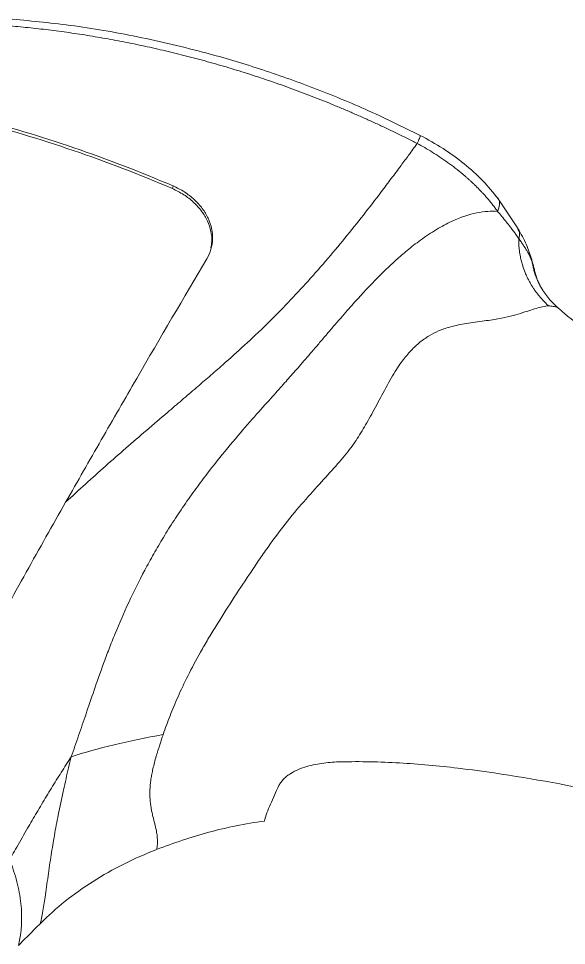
# Model space of a CAD drawing. Header units: inches. Extents: x 1424 to 4050, y 1126 to 1517.
# Drawn here: x 2233.23 to 2257.82, y 1243.36 to 1284.98 of the extents above; entities that cross this region are included whole.
import ezdxf

# ---------------------------------------------------------------- set-up
doc = ezdxf.new("R2010")
doc.units = ezdxf.units.IN
doc.header["$LTSCALE"] = 15

msp = doc.modelspace()

# ---------------------------------------------------------------- linework, layer by layer
at = {"color": 7, "linetype": 'Continuous', "lineweight": 15}
for p, q in [((2240.163, 1277.463), (2240.134, 1277.345)), ((2255.656, 1275.533), (2254.732, 1276.923)), ((2256.435, 1273.462), (2256.241, 1274.246)), ((2256.241, 1274.216), (2256.256, 1274.16)), ((2256.757, 1272.787), (2256.679, 1272.912)), ((2257.418, 1271.999), (2257.44, 1271.984))]:
    msp.add_line(p, q, dxfattribs=at)
at = {"color": 8, "linetype": 'Continuous', "lineweight": 15}
msp.add_line((2256.256, 1274.16), (2256.284, 1274.057), dxfattribs=at)
at = {"color": 7, "linetype": 'Continuous', "lineweight": 15}
for points, knots in [([(2232.407, 1284.685), (2232.558, 1284.673), (2232.861, 1284.649), (2233.318, 1284.607), (2233.775, 1284.561), (2234.234, 1284.51), (2234.694, 1284.454), (2235.156, 1284.394), (2235.619, 1284.329), (2236.083, 1284.259), (2236.548, 1284.185), (2237.014, 1284.105), (2237.481, 1284.021), (2237.949, 1283.932), (2238.418, 1283.838), (2238.888, 1283.74), (2239.358, 1283.636), (2239.829, 1283.527), (2240.301, 1283.413), (2240.772, 1283.295), (2241.245, 1283.171), (2241.718, 1283.042), (2242.191, 1282.908), (2242.664, 1282.769), (2243.137, 1282.625), (2243.611, 1282.475), (2244.084, 1282.321), (2244.557, 1282.161), (2245.03, 1281.996), (2245.503, 1281.825), (2245.975, 1281.65), (2246.447, 1281.469), (2246.919, 1281.283), (2247.39, 1281.092), (2247.86, 1280.895), (2248.33, 1280.693), (2248.798, 1280.486), (2249.266, 1280.274), (2249.732, 1280.056), (2250.198, 1279.832), (2250.662, 1279.604), (2250.97, 1279.448), (2251.124, 1279.37)], [0, 0, 0, 0, 0.023664, 0.047398, 0.071202, 0.095076, 0.119019, 0.143032, 0.167114, 0.191264, 0.215484, 0.239771, 0.264126, 0.288549, 0.31304, 0.337598, 0.362225, 0.386919, 0.411681, 0.43651, 0.461407, 0.486372, 0.511405, 0.536506, 0.561674, 0.586911, 0.612216, 0.63759, 0.663032, 0.688543, 0.714122, 0.739771, 0.765489, 0.791276, 0.817132, 0.843055, 0.869047, 0.895105, 0.92123, 0.947421, 0.973678, 1, 1, 1, 1]), ([(2251.26, 1279.732), (2250.44, 1280.133), (2248.825, 1280.924), (2246.357, 1281.927), (2243.92, 1282.783), (2241.267, 1283.562), (2238.421, 1284.22), (2235.448, 1284.723), (2233.521, 1284.896), (2232.6, 1284.979)], [0, 0, 0, 0, 0.139488, 0.275073, 0.406713, 0.534419, 0.698584, 0.8558, 1, 1, 1, 1]), ([(2231.24, 1280.514), (2232.726, 1280.135), (2234.218, 1279.689), (2237.2, 1278.669), (2238.686, 1278.097), (2240.163, 1277.463)], [0, 0, 0, 0, 0.5, 0.5, 1, 1, 1, 1]), ([(2254.753, 1276.894), (2254.532, 1277.167), (2254.092, 1277.71), (2253.247, 1278.467), (2252.305, 1279.16), (2251.608, 1279.542), (2251.26, 1279.732)], [0, 0, 0, 0, 0.251766, 0.502372, 0.751764, 1, 1, 1, 1]), ([(2251.124, 1279.37), (2250.996, 1279.195), (2250.756, 1278.867), (2250.368, 1278.34), (2249.959, 1277.791), (2249.138, 1276.701), (2247.899, 1275.112), (2246.443, 1273.414), (2245.244, 1272.129), (2244.334, 1271.21), (2243.396, 1270.323), (2242.527, 1269.547), (2241.797, 1268.912), (2241.183, 1268.382), (2240.56, 1267.848), (2239.816, 1267.212), (2238.977, 1266.495), (2238.048, 1265.692), (2237.131, 1264.887), (2236.23, 1264.081), (2235.638, 1263.534), (2235.344, 1263.262)], [0, 0, 0, 0, 0.0313982, 0.059022, 0.0942293, 0.1295162, 0.2531586, 0.376753, 0.4357211, 0.4895375, 0.5487321, 0.6053985, 0.6408446, 0.673316, 0.709533, 0.7455436, 0.7975949, 0.8490662, 0.8999579, 0.950274, 1, 1, 1, 1]), ([(2254.735, 1276.319), (2254.7, 1276.367), (2254.631, 1276.463), (2254.524, 1276.603), (2254.416, 1276.739), (2254.307, 1276.87), (2254.197, 1276.996), (2254.088, 1277.117), (2253.98, 1277.233), (2253.872, 1277.345), (2253.766, 1277.451), (2253.661, 1277.553), (2253.558, 1277.65), (2253.458, 1277.742), (2253.36, 1277.83), (2253.265, 1277.913), (2253.093, 1278.06), (2252.839, 1278.265), (2252.496, 1278.521), (2252.152, 1278.76), (2251.807, 1278.98), (2251.466, 1279.184), (2251.236, 1279.308), (2251.124, 1279.37)], [0, 0, 0, 0, 0.041565, 0.082042, 0.121408, 0.159645, 0.196736, 0.232666, 0.267423, 0.300997, 0.333377, 0.364559, 0.394535, 0.423302, 0.450857, 0.477198, 0.502324, 0.591823, 0.678816, 0.763199, 0.844893, 0.92384, 1, 1, 1, 1]), ([(2240.134, 1277.345), (2240.309, 1277.259), (2240.658, 1277.088), (2241.1, 1276.735), (2241.461, 1276.333), (2241.727, 1275.891), (2241.876, 1275.427), (2241.925, 1275.018), (2241.878, 1274.777), (2241.86, 1274.686)], [0, 0, 0, 0, 0.152085, 0.303554, 0.454628, 0.605404, 0.756292, 0.907552, 1, 1, 1, 1]), ([(2240.163, 1277.463), (2240.344, 1277.385), (2240.514, 1277.295), (2240.833, 1277.089), (2240.983, 1276.973), (2241.253, 1276.724), (2241.373, 1276.592), (2241.584, 1276.31), (2241.673, 1276.161), (2241.813, 1275.859), (2241.864, 1275.704), (2241.93, 1275.389), (2241.943, 1275.232), (2241.934, 1274.923), (2241.91, 1274.77), (2241.826, 1274.474), (2241.766, 1274.332), (2241.686, 1274.198)], [0, 0, 0, 0, 0.125, 0.125, 0.25, 0.25, 0.375, 0.375, 0.5, 0.5, 0.625, 0.625, 0.75, 0.75, 0.875, 0.875, 1, 1, 1, 1]), ([(2254.736, 1276.319), (2254.448, 1276.34), (2254.14, 1276.323), (2253.459, 1276.186), (2253.087, 1276.067), (2252.562, 1275.822), (2252.453, 1275.768), (2252.225, 1275.647), (2252.107, 1275.58), (2251.746, 1275.362), (2251.499, 1275.196), (2251.056, 1274.875), (2250.859, 1274.719), (2250.499, 1274.421), (2250.335, 1274.279), (2250.03, 1274.004), (2249.888, 1273.872), (2249.604, 1273.599), (2249.46, 1273.457), (2249.163, 1273.156), (2249.01, 1272.997), (2248.776, 1272.748), (2248.697, 1272.664), (2248.539, 1272.491), (2248.458, 1272.403), (2248.211, 1272.128), (2248.037, 1271.932), (2247.744, 1271.596), (2247.641, 1271.476), (2247.427, 1271.227), (2247.315, 1271.096), (2247.091, 1270.833), (2246.978, 1270.7), (2246.758, 1270.442), (2246.652, 1270.318), (2246.345, 1269.959), (2246.155, 1269.738), (2245.885, 1269.427), (2245.798, 1269.327), (2245.63, 1269.135), (2245.549, 1269.043), (2245.314, 1268.777), (2245.162, 1268.607), (2244.805, 1268.208), (2244.602, 1267.982), (2244.145, 1267.472), (2243.892, 1267.188), (2243.341, 1266.559), (2243.043, 1266.213), (2242.424, 1265.471), (2242.107, 1265.079), (2241.605, 1264.426), (2241.432, 1264.196), (2241.079, 1263.716), (2240.9, 1263.466), (2240.548, 1262.959), (2240.375, 1262.702), (2240.043, 1262.189), (2239.884, 1261.935), (2239.581, 1261.435), (2239.436, 1261.188), (2239.157, 1260.697), (2239.023, 1260.452), (2238.636, 1259.722), (2238.398, 1259.241), (2237.958, 1258.294), (2237.757, 1257.83), (2237.474, 1257.138), (2237.382, 1256.906), (2237.207, 1256.452), (2237.125, 1256.232), (2236.89, 1255.593), (2236.751, 1255.196), (2236.492, 1254.446), (2236.373, 1254.094), (2236.145, 1253.423), (2236.037, 1253.103), (2235.818, 1252.466), (2235.708, 1252.15), (2235.594, 1251.837)], [0, 0, 0, 0, 0.0625, 0.0625, 0.125, 0.125, 0.140625, 0.140625, 0.15625, 0.15625, 0.1875, 0.1875, 0.21875, 0.21875, 0.25, 0.25, 0.28125, 0.28125, 0.3125, 0.3125, 0.34375, 0.34375, 0.359375, 0.359375, 0.375, 0.375, 0.40625, 0.40625, 0.421875, 0.421875, 0.4375, 0.4375, 0.453125, 0.453125, 0.46875, 0.46875, 0.5, 0.5, 0.515625, 0.515625, 0.53125, 0.53125, 0.5625, 0.5625, 0.59375, 0.59375, 0.625, 0.625, 0.65625, 0.65625, 0.6875, 0.6875, 0.703125, 0.703125, 0.71875, 0.71875, 0.734375, 0.734375, 0.75, 0.75, 0.765625, 0.765625, 0.78125, 0.78125, 0.8125, 0.8125, 0.84375, 0.84375, 0.859375, 0.859375, 0.875, 0.875, 0.90625, 0.90625, 0.9375, 0.9375, 0.96875, 0.96875, 1, 1, 1, 1]), ([(2255.687, 1275.1), (2255.649, 1275.155), (2255.574, 1275.26), (2255.46, 1275.415), (2255.35, 1275.561), (2255.244, 1275.699), (2255.105, 1275.875), (2254.938, 1276.081), (2254.8, 1276.244), (2254.736, 1276.319)], [0, 0, 0, 0, 0.135246, 0.263263, 0.383865, 0.49695, 0.60295, 0.815906, 1, 1, 1, 1]), ([(2256.269, 1274.154), (2256.194, 1274.379), (2256.036, 1274.856), (2255.781, 1275.309), (2255.647, 1275.549)], [0, 0, 0, 0, 0.4718669, 1, 1, 1, 1]), ([(2257.022, 1272.078), (2256.983, 1272.114), (2256.905, 1272.186), (2256.794, 1272.3), (2256.687, 1272.417), (2256.585, 1272.538), (2256.488, 1272.662), (2256.395, 1272.789), (2256.308, 1272.92), (2256.226, 1273.053), (2256.149, 1273.189), (2256.078, 1273.327), (2256.018, 1273.455), (2255.942, 1273.635), (2255.868, 1273.837), (2255.801, 1274.075), (2255.749, 1274.302), (2255.709, 1274.553), (2255.685, 1274.827), (2255.686, 1275.009), (2255.687, 1275.1)], [0, 0, 0, 0, 0.045455, 0.090905, 0.136354, 0.181806, 0.22726, 0.272717, 0.318176, 0.363635, 0.409094, 0.45455, 0.500002, 0.532764, 0.626765, 0.690046, 0.752825, 0.835218, 0.917614, 1, 1, 1, 1]), ([(2255.687, 1275.1), (2255.718, 1275.056), (2255.781, 1274.967), (2255.872, 1274.833), (2255.96, 1274.698), (2256.042, 1274.566), (2256.124, 1274.422), (2256.211, 1274.252), (2256.258, 1274.127), (2256.284, 1274.057)], [0, 0, 0, 0, 0.1197816, 0.242792, 0.3689625, 0.4986744, 0.62244, 0.7889771, 1, 1, 1, 1]), ([(2235.344, 1263.262), (2235.879, 1264.202), (2236.412, 1265.134), (2237.476, 1266.987), (2238.007, 1267.907), (2239.593, 1270.646), (2240.644, 1272.442), (2241.686, 1274.198)], [0, 0, 0, 0, 0.25, 0.25, 0.5, 0.5, 1, 1, 1, 1]), ([(2256.284, 1274.057), (2256.291, 1274.034), (2256.31, 1273.973), (2256.345, 1273.859), (2256.388, 1273.7), (2256.422, 1273.566), (2256.439, 1273.485), (2256.441, 1273.472)], [0, 0, 0, 0, 0.118843, 0.313489, 0.584188, 0.931356, 1, 1, 1, 1]), ([(2256.771, 1272.76), (2256.667, 1272.938), (2256.512, 1273.204), (2256.469, 1273.408), (2256.455, 1273.475)], [0, 0, 0, 0, 0.670617, 1, 1, 1, 1]), ([(2257.468, 1271.971), (2257.314, 1272.112), (2257.01, 1272.391), (2256.794, 1272.731), (2256.687, 1272.898)], [0, 0, 0, 0, 0.506718, 1, 1, 1, 1]), ([(2239.721, 1252.829), (2239.817, 1253.111), (2239.919, 1253.392), (2240.139, 1253.954), (2240.256, 1254.235), (2240.654, 1255.128), (2240.981, 1255.789), (2241.508, 1256.726), (2241.62, 1256.919), (2241.846, 1257.303), (2242.192, 1257.876), (2242.81, 1258.848), (2243.332, 1259.64), (2243.733, 1260.239), (2244.003, 1260.639), (2244.566, 1261.458), (2245.017, 1262.057), (2245.591, 1262.777), (2245.864, 1263.097), (2246.405, 1263.712), (2246.939, 1264.302), (2247.656, 1265.091), (2248.037, 1265.562), (2248.366, 1266.012), (2248.505, 1266.227), (2248.789, 1266.698), (2249.081, 1267.208), (2249.38, 1267.768), (2249.697, 1268.359), (2249.864, 1268.669), (2250.099, 1269.068), (2250.249, 1269.312), (2250.525, 1269.707), (2250.846, 1270.089), (2251.248, 1270.461), (2251.658, 1270.748), (2252.067, 1270.958), (2252.565, 1271.136), (2252.992, 1271.228), (2253.488, 1271.313), (2253.91, 1271.371), (2254.42, 1271.443), (2254.643, 1271.478), (2255.17, 1271.57), (2255.493, 1271.66), (2255.902, 1271.785), (2256.149, 1271.865), (2256.463, 1271.967), (2256.748, 1272.048), (2256.932, 1272.077), (2257.022, 1272.078)], [0, 0, 0, 0, 0.03125, 0.03125, 0.0625, 0.0625, 0.125, 0.125, 0.140625, 0.140625, 0.15625, 0.1875, 0.21875, 0.21875, 0.234375, 0.25, 0.28125, 0.28125, 0.3125, 0.3125, 0.34375, 0.375, 0.40625, 0.40625, 0.4375, 0.4375, 0.46875, 0.5, 0.5, 0.53125, 0.53125, 0.546875, 0.5625, 0.59375, 0.625, 0.65625, 0.6875, 0.71875, 0.75, 0.75, 0.78125, 0.796875, 0.8125, 0.8125, 0.875, 0.875, 0.90625, 0.9375, 0.96875, 1, 1, 1, 1]), ([(2307.954, 1252.02), (2307.611, 1252.312), (2306.837, 1252.974), (2305.665, 1253.901), (2304.504, 1254.776), (2303.51, 1255.487), (2302.697, 1256.045), (2302.046, 1256.476), (2301.514, 1256.821), (2300.98, 1257.16), (2300.387, 1257.527), (2299.677, 1257.956), (2298.866, 1258.43), (2297.919, 1258.964), (2296.551, 1259.704), (2294.741, 1260.622), (2292.474, 1261.673), (2290.045, 1262.691), (2287.474, 1263.651), (2284.778, 1264.521), (2282.345, 1265.175), (2280.298, 1265.629), (2278.746, 1265.919), (2277.417, 1266.128), (2276.316, 1266.273), (2275.478, 1266.369), (2274.789, 1266.439), (2274.114, 1266.503), (2273.32, 1266.574), (2272.423, 1266.652), (2271.475, 1266.739), (2270.493, 1266.841), (2269.468, 1266.969), (2268.336, 1267.145), (2267.058, 1267.395), (2265.625, 1267.75), (2264.215, 1268.187), (2262.867, 1268.694), (2261.605, 1269.256), (2260.31, 1269.935), (2259.001, 1270.768), (2258.033, 1271.472), (2257.525, 1271.925), (2257.428, 1272.01)], [0, 0, 0, 0, 0.025237, 0.057121, 0.08477, 0.107983, 0.126621, 0.140608, 0.151654, 0.161683, 0.175632, 0.190106, 0.20724, 0.227034, 0.24948, 0.29195, 0.337179, 0.384576, 0.433874, 0.48456, 0.536412, 0.568716, 0.596868, 0.620976, 0.640905, 0.656508, 0.666384, 0.678402, 0.69317, 0.709585, 0.727116, 0.744617, 0.762887, 0.78275, 0.806179, 0.832747, 0.861837, 0.885169, 0.909813, 0.935852, 0.963435, 0.993063, 1, 1, 1, 1]), ([(2235.344, 1263.262), (2234.758, 1262.232), (2234.168, 1261.183), (2232.982, 1259.055), (2232.387, 1257.976), (2231.788, 1256.882)], [0, 0, 0, 0, 0.5, 0.5, 1, 1, 1, 1]), ([(2239.721, 1252.829), (2239.696, 1252.756), (2239.648, 1252.616), (2239.582, 1252.416), (2239.524, 1252.235), (2239.473, 1252.072), (2239.429, 1251.926), (2239.374, 1251.737), (2239.312, 1251.504), (2239.25, 1251.24), (2239.202, 1251.002), (2239.152, 1250.705), (2239.103, 1250.187), (2239.143, 1249.719), (2239.215, 1249.352), (2239.271, 1249.109), (2239.347, 1248.819), (2239.407, 1248.567), (2239.439, 1248.383), (2239.452, 1248.283), (2239.461, 1248.175), (2239.468, 1248.038), (2239.461, 1247.88), (2239.444, 1247.749), (2239.432, 1247.688), (2239.429, 1247.67)], [0, 0, 0, 0, 0.034538, 0.065974, 0.094366, 0.119919, 0.142795, 0.16311, 0.208982, 0.252081, 0.288015, 0.322779, 0.39504, 0.545585, 0.584074, 0.631244, 0.710051, 0.79321, 0.821772, 0.850777, 0.869169, 0.903474, 0.954756, 0.987315, 1, 1, 1, 1]), ([(2232.826, 1247.209), (2232.864, 1247.277), (2232.971, 1247.466), (2233.24, 1247.941), (2233.539, 1248.46), (2233.912, 1249.101), (2234.266, 1249.701), (2234.704, 1250.424), (2235.145, 1251.137), (2235.445, 1251.604), (2235.594, 1251.837)], [0, 0, 0, 0, 0.042504, 0.118738, 0.299759, 0.371663, 0.529122, 0.6863, 0.843251, 1, 1, 1, 1]), ([(2234.211, 1244.353), (2234.224, 1244.41), (2234.248, 1244.52), (2234.281, 1244.681), (2234.322, 1244.9), (2234.369, 1245.179), (2234.449, 1245.708), (2234.548, 1246.435), (2234.683, 1247.378), (2234.813, 1248.158), (2234.921, 1248.762), (2235.015, 1249.248), (2235.123, 1249.775), (2235.241, 1250.318), (2235.359, 1250.845), (2235.474, 1251.344), (2235.555, 1251.673), (2235.594, 1251.837)], [0, 0, 0, 0, 0.031592, 0.060468, 0.086632, 0.147002, 0.202626, 0.342759, 0.469695, 0.580024, 0.635181, 0.690192, 0.755117, 0.823422, 0.883131, 0.941967, 1, 1, 1, 1]), ([(2247.699, 1251.608), (2247.442, 1251.602), (2247.185, 1251.585), (2246.676, 1251.52), (2246.422, 1251.472), (2246.045, 1251.361), (2245.92, 1251.317), (2245.678, 1251.214), (2245.558, 1251.154), (2245.391, 1251.05), (2245.337, 1251.013), (2245.234, 1250.933), (2245.184, 1250.89), (2245.092, 1250.799), (2245.05, 1250.752), (2244.976, 1250.652), (2244.944, 1250.6), (2244.919, 1250.547)], [0, 0, 0, 0, 0.25, 0.25, 0.5, 0.5, 0.625, 0.625, 0.75, 0.75, 0.8125, 0.8125, 0.875, 0.875, 0.9375, 0.9375, 1, 1, 1, 1]), ([(2258.18, 1250.489), (2256.436, 1250.828), (2254.691, 1251.12), (2252.072, 1251.427), (2251.198, 1251.507), (2249.45, 1251.608), (2248.575, 1251.629), (2247.699, 1251.608)], [0, 0, 0, 0, 0.5, 0.5, 0.75, 0.75, 1, 1, 1, 1]), ([(2244.919, 1250.547), (2244.778, 1250.248), (2244.648, 1249.967), (2244.423, 1249.437), (2244.328, 1249.186), (2244.265, 1248.949)], [0, 0, 0, 0, 0.5, 0.5, 1, 1, 1, 1]), ([(2244.265, 1248.949), (2243.405, 1248.835), (2242.576, 1248.664), (2240.969, 1248.228), (2240.191, 1247.964), (2239.429, 1247.67)], [0, 0, 0, 0, 0.5, 0.5, 1, 1, 1, 1]), ([(2239.429, 1247.67), (2238.409, 1247.277), (2237.453, 1246.797), (2236.138, 1245.961), (2235.721, 1245.664), (2234.933, 1245.035), (2234.56, 1244.703), (2234.211, 1244.353)], [0, 0, 0, 0, 0.5, 0.5, 0.75, 0.75, 1, 1, 1, 1]), ([(2232.826, 1247.209), (2232.96, 1246.88), (2233.07, 1246.553), (2233.24, 1245.9), (2233.3, 1245.573), (2233.403, 1244.606), (2233.37, 1243.977), (2233.23, 1243.364)], [0, 0, 0, 0, 0.25, 0.25, 0.5, 0.5, 1, 1, 1, 1]), ([(2233.23, 1243.364), (2233.392, 1243.529), (2233.718, 1243.86), (2234.046, 1244.189), (2234.211, 1244.353)], [0, 0, 0, 0, 0.49897, 1, 1, 1, 1])]:
    msp.add_open_spline(points, degree=3, knots=knots, dxfattribs=at)
for points in [[(2240.134, 1277.345), (2237.183, 1278.611), (2234.187, 1279.628), (2231.21, 1280.394)], [(2235.594, 1251.837), (2236.779, 1252.22), (2238.176, 1252.556), (2239.721, 1252.829)]]:
    msp.add_open_spline(points, degree=3, dxfattribs=at)
at = {"color": 8, "linetype": 'Continuous', "lineweight": 15}
for points, knots in [([(2251.252, 1279.717), (2251.256, 1279.72), (2251.272, 1279.731), (2251.233, 1279.618), (2251.16, 1279.451), (2251.124, 1279.37)], [0, 0, 0, 0, 0.154699, 0.587751, 1, 1, 1, 1]), ([(2254.731, 1276.909), (2254.739, 1276.903), (2254.819, 1276.845), (2254.842, 1276.637), (2254.77, 1276.422), (2254.736, 1276.319)], [0, 0, 0, 0, 0.0577942, 0.5458259, 1, 1, 1, 1]), ([(2255.638, 1275.535), (2255.669, 1275.482), (2255.74, 1275.359), (2255.706, 1275.195), (2255.687, 1275.1)], [0, 0, 0, 0, 0.427712, 1, 1, 1, 1]), ([(2256.284, 1274.057), (2256.288, 1274.026), (2256.3, 1273.953), (2256.325, 1273.825), (2256.365, 1273.661), (2256.424, 1273.47), (2256.5, 1273.27), (2256.586, 1273.082), (2256.649, 1272.966), (2256.679, 1272.912)], [0, 0, 0, 0, 0.078238, 0.186569, 0.325403, 0.495074, 0.681446, 0.849888, 1, 1, 1, 1]), ([(2257.022, 1272.078), (2257.093, 1272.074), (2257.24, 1272.065), (2257.39, 1272.02), (2257.414, 1272.001), (2257.418, 1271.999)], [0, 0, 0, 0, 0.44986, 0.919254, 1, 1, 1, 1])]:
    msp.add_open_spline(points, degree=3, knots=knots, dxfattribs=at)

doc.saveas('drawing.dxf')
